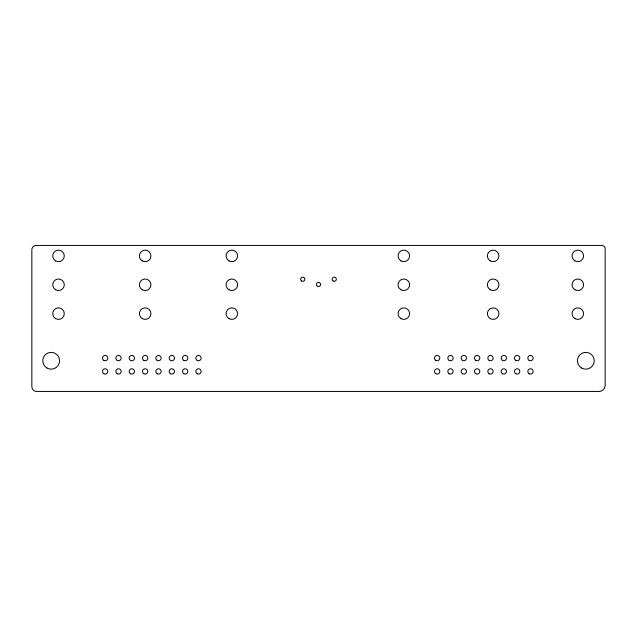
<?xml version="1.0" encoding="UTF-8"?>
<svg xmlns="http://www.w3.org/2000/svg" width="637" height="637" viewBox="0 0 637 637"><rect width="100%" height="100%" fill="white"/><g stroke="black" fill="none" stroke-linecap="round" stroke-linejoin="round"><path stroke-width="0.96" d="M601.814 245.436L36.118 245.436A4.268 4.268 0 0 0 31.85 249.704L31.85 386.715A4.714 4.714 0 0 0 36.564 391.429L597.275 391.429A6.673 6.673 0 0 0 605.15 386.221L605.15 248.772A3.336 3.336 0 0 0 601.814 245.436M46.987 368.035A8.4 8.4 0 0 0 59.583 360.765A8.4 8.4 0 0 0 46.987 353.487A8.4 8.4 0 0 0 46.987 368.035M581.621 368.035A8.4 8.4 0 0 0 594.217 360.765A8.4 8.4 0 0 0 581.621 353.487A8.4 8.4 0 0 0 581.621 368.035M574.932 260.899A5.773 5.773 0 0 0 583.596 255.899A5.773 5.773 0 0 0 574.932 250.898A5.773 5.773 0 0 0 574.932 260.899M574.932 289.771A5.773 5.773 0 0 0 583.596 284.771A5.773 5.773 0 0 0 574.932 279.77A5.773 5.773 0 0 0 574.932 289.771M574.932 318.635A5.773 5.773 0 0 0 583.596 313.635A5.773 5.773 0 0 0 574.932 308.634A5.773 5.773 0 0 0 574.932 318.635M400.944 260.899A5.773 5.773 0 0 0 409.599 255.899A5.773 5.773 0 0 0 400.944 250.898A5.773 5.773 0 0 0 400.944 260.899M400.944 289.771A5.773 5.773 0 0 0 409.599 284.771A5.773 5.773 0 0 0 400.944 279.77A5.773 5.773 0 0 0 400.944 289.771M400.944 318.635A5.773 5.773 0 0 0 409.599 313.635A5.773 5.773 0 0 0 400.944 308.634A5.773 5.773 0 0 0 400.944 318.635M490.267 260.899A5.773 5.773 0 0 0 498.93 255.899A5.773 5.773 0 0 0 490.267 250.898A5.773 5.773 0 0 0 490.267 260.899M490.267 289.771A5.773 5.773 0 0 0 498.93 284.771A5.773 5.773 0 0 0 490.267 279.77A5.773 5.773 0 0 0 490.267 289.771M490.267 318.635A5.773 5.773 0 0 0 498.93 313.635A5.773 5.773 0 0 0 490.267 308.634A5.773 5.773 0 0 0 490.267 318.635M435.827 373.736A2.667 2.667 0 0 0 439.825 371.427A2.667 2.667 0 0 0 435.827 369.118A2.667 2.667 0 0 0 435.827 373.736M435.827 360.407A2.667 2.667 0 0 0 439.825 358.098A2.667 2.667 0 0 0 435.827 355.788A2.667 2.667 0 0 0 435.827 360.407M449.157 373.736A2.667 2.667 0 0 0 453.162 371.427A2.667 2.667 0 0 0 449.157 369.118A2.667 2.667 0 0 0 449.157 373.736M449.157 360.407A2.667 2.667 0 0 0 453.162 358.098A2.667 2.667 0 0 0 449.157 355.788A2.667 2.667 0 0 0 449.157 360.407M462.494 373.736A2.667 2.667 0 0 0 466.491 371.427A2.667 2.667 0 0 0 462.494 369.118A2.667 2.667 0 0 0 462.494 373.736M462.494 360.407A2.667 2.667 0 0 0 466.491 358.098A2.667 2.667 0 0 0 462.494 355.788A2.667 2.667 0 0 0 462.494 360.407M475.823 373.736A2.667 2.667 0 0 0 479.82 371.427A2.667 2.667 0 0 0 475.823 369.118A2.667 2.667 0 0 0 475.823 373.736M475.823 360.407A2.667 2.667 0 0 0 479.82 358.098A2.667 2.667 0 0 0 475.823 355.788A2.667 2.667 0 0 0 475.823 360.407M489.16 373.736A2.667 2.667 0 0 0 493.157 371.427A2.667 2.667 0 0 0 489.16 369.118A2.667 2.667 0 0 0 489.16 373.736M489.16 360.407A2.667 2.667 0 0 0 493.157 358.098A2.667 2.667 0 0 0 489.16 355.788A2.667 2.667 0 0 0 489.16 360.407M502.489 373.736A2.667 2.667 0 0 0 506.487 371.427A2.667 2.667 0 0 0 502.489 369.118A2.667 2.667 0 0 0 502.489 373.736M502.489 360.407A2.667 2.667 0 0 0 506.487 358.098A2.667 2.667 0 0 0 502.489 355.788A2.667 2.667 0 0 0 502.489 360.407M515.819 373.736A2.667 2.667 0 0 0 519.824 371.427A2.667 2.667 0 0 0 515.819 369.118A2.667 2.667 0 0 0 515.819 373.736M515.819 360.407A2.667 2.667 0 0 0 519.824 358.098A2.667 2.667 0 0 0 515.819 355.788A2.667 2.667 0 0 0 515.819 360.407M529.156 373.736A2.667 2.667 0 0 0 533.153 371.427A2.667 2.667 0 0 0 529.156 369.118A2.667 2.667 0 0 0 529.156 373.736M529.156 360.407A2.667 2.667 0 0 0 533.153 358.098A2.667 2.667 0 0 0 529.156 355.788A2.667 2.667 0 0 0 529.156 360.407M103.847 373.736A2.667 2.667 0 0 0 107.844 371.427A2.667 2.667 0 0 0 103.847 369.118A2.667 2.667 0 0 0 103.847 373.736M103.847 360.407A2.667 2.667 0 0 0 107.844 358.098A2.667 2.667 0 0 0 103.847 355.788A2.667 2.667 0 0 0 103.847 360.407M117.176 373.736A2.667 2.667 0 0 0 121.181 371.427A2.667 2.667 0 0 0 117.176 369.118A2.667 2.667 0 0 0 117.176 373.736M117.176 360.407A2.667 2.667 0 0 0 121.181 358.098A2.667 2.667 0 0 0 117.176 355.788A2.667 2.667 0 0 0 117.176 360.407M130.513 373.736A2.667 2.667 0 0 0 134.511 371.427A2.667 2.667 0 0 0 130.513 369.118A2.667 2.667 0 0 0 130.513 373.736M130.513 360.407A2.667 2.667 0 0 0 134.511 358.098A2.667 2.667 0 0 0 130.513 355.788A2.667 2.667 0 0 0 130.513 360.407M143.843 373.736A2.667 2.667 0 0 0 147.84 371.427A2.667 2.667 0 0 0 143.843 369.118A2.667 2.667 0 0 0 143.843 373.736M143.843 360.407A2.667 2.667 0 0 0 147.84 358.098A2.667 2.667 0 0 0 143.843 355.788A2.667 2.667 0 0 0 143.843 360.407M157.18 373.736A2.667 2.667 0 0 0 161.177 371.427A2.667 2.667 0 0 0 157.18 369.118A2.667 2.667 0 0 0 157.18 373.736M157.18 360.407A2.667 2.667 0 0 0 161.177 358.098A2.667 2.667 0 0 0 157.18 355.788A2.667 2.667 0 0 0 157.18 360.407M170.509 373.736A2.667 2.667 0 0 0 174.506 371.427A2.667 2.667 0 0 0 170.509 369.118A2.667 2.667 0 0 0 170.509 373.736M170.509 360.407A2.667 2.667 0 0 0 174.506 358.098A2.667 2.667 0 0 0 170.509 355.788A2.667 2.667 0 0 0 170.509 360.407M183.838 373.736A2.667 2.667 0 0 0 187.843 371.427A2.667 2.667 0 0 0 183.838 369.118A2.667 2.667 0 0 0 183.838 373.736M183.838 360.407A2.667 2.667 0 0 0 187.843 358.098A2.667 2.667 0 0 0 183.838 355.788A2.667 2.667 0 0 0 183.838 360.407M197.175 373.736A2.667 2.667 0 0 0 201.173 371.427A2.667 2.667 0 0 0 197.175 369.118A2.667 2.667 0 0 0 197.175 373.736M197.175 360.407A2.667 2.667 0 0 0 201.173 358.098A2.667 2.667 0 0 0 197.175 355.788A2.667 2.667 0 0 0 197.175 360.407M228.954 260.899A5.773 5.773 0 0 0 237.609 255.899A5.773 5.773 0 0 0 228.954 250.898A5.773 5.773 0 0 0 228.954 260.899M228.954 289.771A5.773 5.773 0 0 0 237.609 284.771A5.773 5.773 0 0 0 228.954 279.77A5.773 5.773 0 0 0 228.954 289.771M228.954 318.635A5.773 5.773 0 0 0 237.609 313.635A5.773 5.773 0 0 0 228.954 308.634A5.773 5.773 0 0 0 228.954 318.635M55.626 260.899A5.773 5.773 0 0 0 64.289 255.899A5.773 5.773 0 0 0 55.626 250.898A5.773 5.773 0 0 0 55.626 260.899M55.626 289.771A5.773 5.773 0 0 0 64.289 284.771A5.773 5.773 0 0 0 55.626 279.77A5.773 5.773 0 0 0 55.626 289.771M55.626 318.635A5.773 5.773 0 0 0 64.289 313.635A5.773 5.773 0 0 0 55.626 308.634A5.773 5.773 0 0 0 55.626 318.635M142.29 260.899A5.773 5.773 0 0 0 150.953 255.899A5.773 5.773 0 0 0 142.29 250.898A5.773 5.773 0 0 0 142.29 260.899M142.29 289.771A5.773 5.773 0 0 0 150.953 284.771A5.773 5.773 0 0 0 142.29 279.77A5.773 5.773 0 0 0 142.29 289.771M142.29 318.635A5.773 5.773 0 0 0 150.953 313.635A5.773 5.773 0 0 0 142.29 308.634A5.773 5.773 0 0 0 142.29 318.635M317.449 286.292A2.102 2.102 0 0 0 320.602 284.476A2.102 2.102 0 0 0 317.449 282.653A2.102 2.102 0 0 0 317.449 286.292M301.699 281.044A2.102 2.102 0 0 0 304.852 279.229A2.102 2.102 0 0 0 301.699 277.406A2.102 2.102 0 0 0 301.699 281.044M333.199 281.044A2.102 2.102 0 0 0 336.344 279.229A2.102 2.102 0 0 0 333.199 277.406A2.102 2.102 0 0 0 333.199 281.044"/></g></svg>
